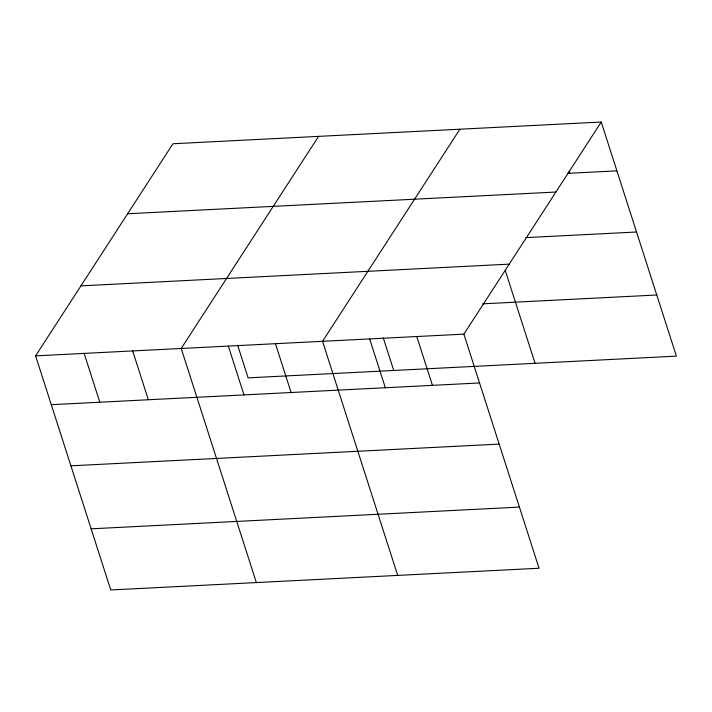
<?xml version="1.0" encoding="UTF-8"?>
<svg xmlns="http://www.w3.org/2000/svg" width="712" height="712" viewBox="0 0 712 712"><rect width="100%" height="100%" fill="white"/><g stroke="black" fill="none" stroke-linecap="round" stroke-linejoin="round"><path stroke-width="1.07" d="M601.24 122.037L463.877 334.142L539.037 568.238L110.761 589.963L35.6 355.858L172.963 143.762L601.24 122.037L676.4 356.142L248.123 377.858L237.63 345.178M318.575 136.375L181.213 348.471L256.373 582.576M459.908 129.21L322.545 341.306L397.705 575.412M567.615 173.363L616.912 170.862M127.635 213.751L555.912 192.035M525.892 237.612L636.546 232.005M80.928 285.868L509.205 264.143M482.567 303.837L656.767 294.999M35.6 355.858L463.877 334.142M51.273 404.683L479.55 382.958M70.906 465.826L499.183 444.101M91.136 528.82L519.404 507.095M569.137 171.174L569.805 173.247M505.324 270.667L535.068 363.307M416.76 336.527L432.442 385.352M383.243 337.8L393.736 370.48M369.653 338.921L385.325 387.737M275.437 343.691L291.11 392.517M228.321 346.085L244.002 394.902M132.672 350.936L148.354 399.752M84.141 353.392L99.814 402.218"/></g></svg>
